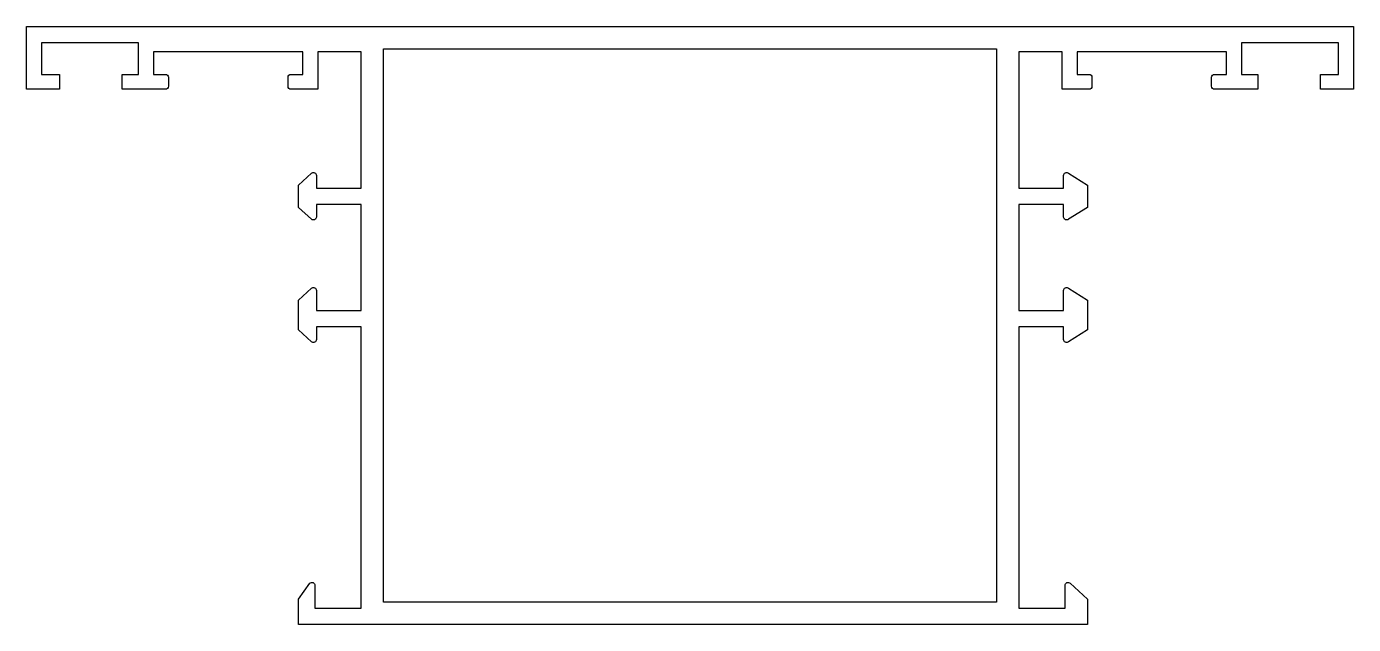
# Model space of a CAD drawing. Extents: x 109.1 to 197.9, y 195.7 to 235.7.
import ezdxf

# ---------------------------------------------------------------- set-up
doc = ezdxf.new("R2010")
doc.units = 0
doc.layers.add('ERCAN1', color=220, linetype='CONTINUOUS')

msp = doc.modelspace()

# ---------------------------------------------------------------- linework, layer by layer
at = {"layer": 'ERCAN1', "color": 7}
msp.add_lwpolyline([(110.061, 234.61), (110.061, 232.51), (111.261, 232.51), (111.261, 231.51), (109.061, 231.51), (109.061, 235.71), (197.869, 235.71), (197.869, 231.51), (195.669, 231.51), (195.669, 232.51), (196.869, 232.51), (196.869, 234.61), (190.369, 234.61), (190.369, 234.11), (190.369, 232.51), (191.469, 232.51), (191.469, 231.51), (189.369, 231.51), (189.369, 231.51), (188.569, 231.51, -0.414214), (188.369, 231.71), (188.369, 232.31, -0.414214), (188.569, 232.51), (189.369, 232.51), (189.369, 234.01), (179.369, 234.01), (179.369, 232.51), (180.169, 232.51, -0.414214), (180.369, 232.31), (180.369, 231.71, -0.414214), (180.169, 231.51), (178.369, 231.51), (178.369, 234.01), (175.469, 234.01), (175.469, 224.901), (178.469, 224.901), (178.469, 225.742, -0.654873), (178.805, 225.889), (180.069, 225.101), (180.069, 223.601), (178.805, 222.813, -0.654873), (178.469, 222.959), (178.469, 223.801), (175.469, 223.801), (175.469, 216.697), (178.469, 216.697), (178.469, 218.038, -0.654873), (178.805, 218.185), (180.069, 217.397), (180.069, 215.397), (178.805, 214.609, -0.654873), (178.469, 214.755), (178.469, 215.597), (175.469, 215.597), (175.469, 196.783), (178.569, 196.783), (178.569, 198.3, -0.668179), (178.91, 198.442), (180.069, 197.383), (180.069, 195.683), (175.469, 195.683), (139.965, 195.683), (131.461, 195.683), (127.261, 195.683), (127.261, 197.383), (128.019, 198.442, -0.668179), (128.361, 198.3), (128.361, 196.783), (131.461, 196.783), (131.461, 215.597), (128.461, 215.597), (128.461, 214.755, -0.654873), (128.125, 214.609), (127.261, 215.397), (127.261, 217.397), (128.125, 218.185, -0.654873), (128.461, 218.038), (128.461, 216.697), (131.461, 216.697), (131.461, 223.801), (128.461, 223.801), (128.461, 222.959, -0.654873), (128.125, 222.813), (127.261, 223.601), (127.261, 225.101), (128.125, 225.889, -0.654873), (128.461, 225.742), (128.461, 224.901), (131.461, 224.901), (131.461, 234.01), (128.561, 234.01), (128.561, 231.51), (126.761, 231.51, -0.414214), (126.561, 231.71), (126.561, 232.31, -0.414214), (126.761, 232.51), (127.561, 232.51), (127.561, 234.01), (117.561, 234.01), (117.561, 232.51), (118.361, 232.51, -0.414214), (118.561, 232.31), (118.561, 231.71, -0.414214), (118.361, 231.51), (117.561, 231.51), (117.561, 231.51), (115.461, 231.51), (115.461, 232.51), (116.561, 232.51), (116.561, 234.11), (116.561, 234.61)], format="xyb", close=True, dxfattribs=at)
msp.add_lwpolyline([(132.961, 197.183), (132.961, 234.21), (173.969, 234.21), (173.969, 197.183), (139.965, 197.183)], close=True, dxfattribs=at)

doc.saveas('drawing.dxf')
